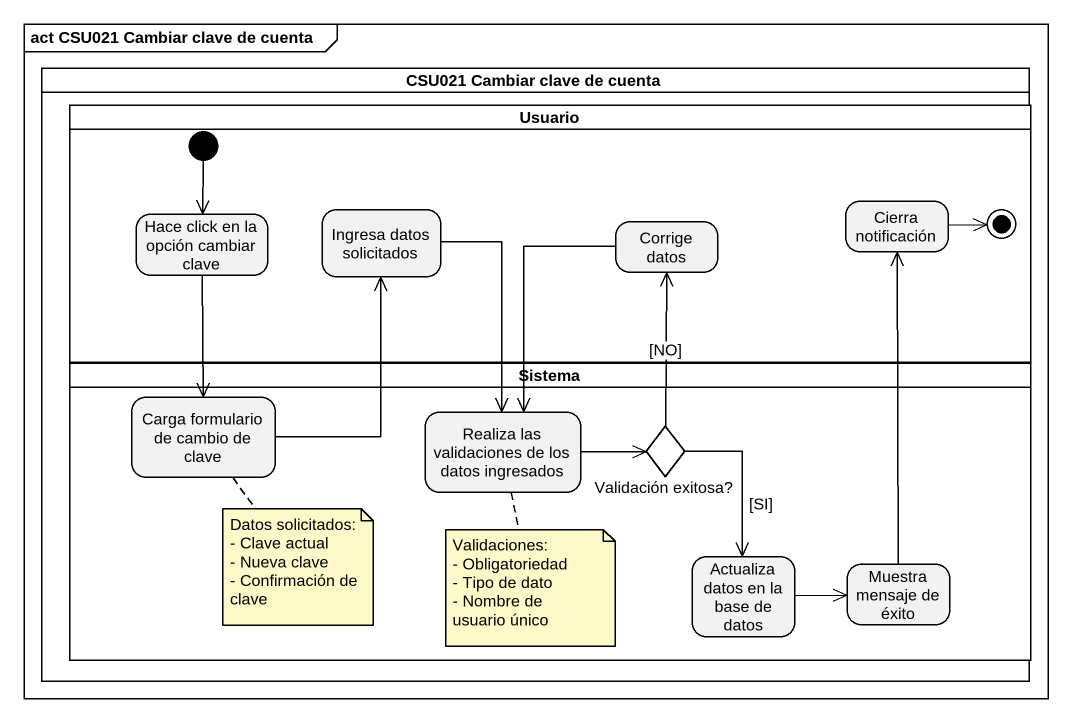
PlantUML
@startuml
mainframe act CSU021 Cambiar clave de cuenta
hide empty description
state "CSU021 Cambiar clave de cuenta" as CSU021_Cambiar_clave_de <<partition>> {
  state Usuario <<partition>> {
    state "Hace click en la opción cambiar clave" as Hace_click_en_la_opción
    state "Ingresa datos solicitados" as Ingresa_datos_solicitados
    state "Corrige datos" as Corrige_datos
    state "Cierra notificación" as Cierra_notificación
    [*] --> Hace_click_en_la_opción
    Cierra_notificación -right-> [*]
  }
  state Sistema <<partition>> {
    state "Carga formulario de cambio de clave" as Carga_formulario_de_cambio
    state "Realiza las validaciones de los datos ingresados" as Realiza_las_validaciones_de
    state "Validación exitosa?" as Validación_exitosa <<choice>>
    state "Actualiza datos en la base de datos" as Actualiza_datos_en_la_base
    state "Muestra mensaje de éxito" as Muestra_mensaje_de_éxito
  }
}
Hace_click_en_la_opción --> Carga_formulario_de_cambio
Ingresa_datos_solicitados --> Realiza_las_validaciones_de
Corrige_datos --> Realiza_las_validaciones_de
Carga_formulario_de_cambio -up-> Ingresa_datos_solicitados
Realiza_las_validaciones_de -right-> Validación_exitosa
Validación_exitosa -up-> Corrige_datos : [NO]
Validación_exitosa --> Actualiza_datos_en_la_base : [SI]
Actualiza_datos_en_la_base -right-> Muestra_mensaje_de_éxito
Muestra_mensaje_de_éxito -up-> Cierra_notificación
note bottom of Carga_formulario_de_cambio
  Datos solicitados:
  - Clave actual
  - Nueva clave
  - Confirmación de clave
end note
note bottom of Realiza_las_validaciones_de
  Validaciones:
  - Obligatoriedad
  - Tipo de dato
  - Nombre de usuario único
end note
@enduml
